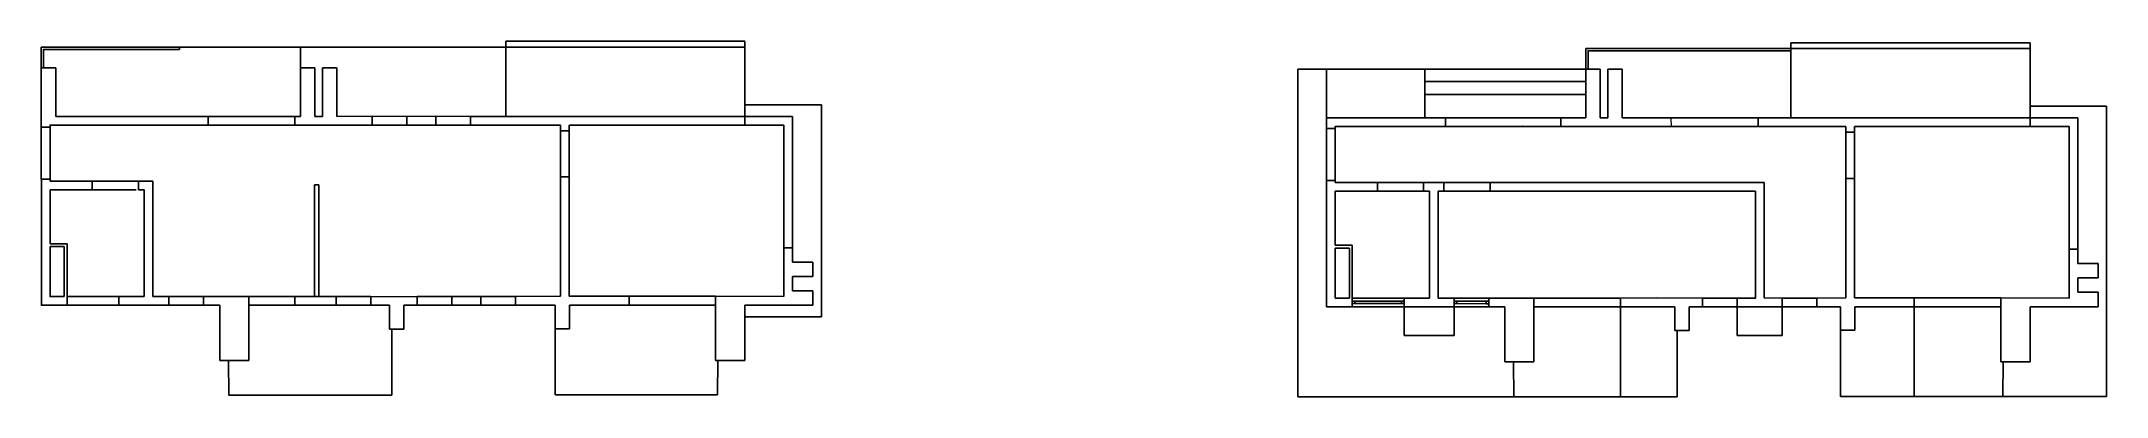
# Model space of a CAD drawing. Header units: metres. Extents: x 3062.4 to 3098.1, y 1371.7 to 1377.8.
import ezdxf

# ---------------------------------------------------------------- set-up
doc = ezdxf.new("R2010")
doc.units = ezdxf.units.M
doc.linetypes.add('HIDDEN', pattern=[9.525, 6.35, -3.175])
for name, color, linetype in [('#LUZE - ESQUADRIAS', 55, 'Continuous'), ('#LUZE - LINHA DE PISO', 252, 'Continuous'), ('#LUZE - MOBILIÁRIO', 253, 'Continuous'), ('#LUZE - PAREDE ALTA', 41, 'Continuous'), ('#LUZE - PAREDE BAIXA', 25, 'Continuous'), ('#LUZE - PROJEÇÃO 01', 254, 'HIDDEN')]:
    doc.layers.add(name, color=color, linetype=linetype)
doc.layers.add('#LUZE - HACHURA PAREDE', color=254, linetype='Continuous', lineweight=0)

msp = doc.modelspace()

# ---------------------------------------------------------------- linework, layer by layer
at = {"layer": '#LUZE - ESQUADRIAS'}
for p, q in [((3074.537, 1376.532), (3074.537, 1376.382)), ((3074.537, 1376.532), (3075.362, 1376.532)), ((3074.537, 1376.382), (3075.213, 1376.382)), ((3075.213, 1374.255), (3075.213, 1376.382)), ((3075.362, 1374.255), (3075.362, 1376.532)), ((3086.664, 1376.507), (3086.664, 1376.357)), ((3087.33, 1376.507), (3086.664, 1376.507)), ((3086.664, 1376.456), (3086.664, 1376.41)), ((3086.664, 1376.357), (3087.33, 1376.357)), ((3087.33, 1376.507), (3087.997, 1376.506)), ((3087.33, 1376.357), (3087.997, 1376.357)), ((3088.664, 1376.507), (3087.997, 1376.507)), ((3087.997, 1376.357), (3088.664, 1376.357)), ((3096.789, 1376.507), (3096.789, 1376.357)), ((3096.789, 1376.507), (3097.613, 1376.507)), ((3096.789, 1376.357), (3097.464, 1376.357)), ((3097.464, 1374.23), (3097.464, 1376.357)), ((3097.613, 1374.23), (3097.613, 1376.507)), ((3067.16, 1375.348), (3067.087, 1375.348)), ((3067.087, 1375.348), (3067.087, 1375.339)), ((3067.087, 1375.339), (3067.087, 1375.324)), ((3067.087, 1375.324), (3067.087, 1375.203)), ((3067.16, 1375.339), (3067.16, 1375.348)), ((3067.16, 1375.324), (3067.16, 1375.339)), ((3067.161, 1375.203), (3067.16, 1375.324)), ((3067.087, 1375.203), (3067.087, 1375.187)), ((3067.087, 1375.187), (3067.087, 1375.179)), ((3067.087, 1375.179), (3067.087, 1375.163)), ((3067.087, 1375.163), (3067.087, 1375.042)), ((3067.087, 1375.042), (3067.087, 1375.026)), ((3067.087, 1375.026), (3067.087, 1375.018)), ((3067.087, 1375.018), (3067.087, 1375.002)), ((3067.087, 1375.002), (3067.087, 1374.881)), ((3067.161, 1375.187), (3067.161, 1375.203)), ((3067.161, 1375.179), (3067.161, 1375.187)), ((3067.161, 1375.163), (3067.161, 1375.179)), ((3067.161, 1375.042), (3067.161, 1375.163)), ((3067.161, 1375.026), (3067.161, 1375.042)), ((3067.161, 1375.018), (3067.161, 1375.026)), ((3067.161, 1375.002), (3067.161, 1375.018)), ((3067.161, 1374.881), (3067.161, 1375.002)), ((3067.087, 1374.881), (3067.087, 1374.866)), ((3067.087, 1374.866), (3067.087, 1374.857)), ((3067.087, 1374.857), (3067.087, 1374.841)), ((3067.087, 1374.841), (3067.087, 1374.721)), ((3067.087, 1374.721), (3067.087, 1374.705)), ((3067.087, 1374.705), (3067.087, 1374.696)), ((3067.087, 1374.696), (3067.087, 1374.681)), ((3067.087, 1374.681), (3067.087, 1374.56)), ((3067.087, 1374.56), (3067.087, 1374.544)), ((3067.161, 1374.866), (3067.161, 1374.881)), ((3067.161, 1374.857), (3067.161, 1374.866)), ((3067.161, 1374.841), (3067.161, 1374.857)), ((3067.161, 1374.721), (3067.161, 1374.841)), ((3067.161, 1374.705), (3067.161, 1374.721)), ((3067.161, 1374.696), (3067.161, 1374.705)), ((3067.161, 1374.681), (3067.161, 1374.696)), ((3067.161, 1374.56), (3067.161, 1374.681)), ((3067.161, 1374.544), (3067.161, 1374.56)), ((3067.087, 1374.544), (3067.087, 1374.536)), ((3067.087, 1374.536), (3067.087, 1374.52)), ((3067.087, 1374.52), (3067.087, 1374.399)), ((3067.087, 1374.399), (3067.087, 1374.383)), ((3067.087, 1374.383), (3067.087, 1374.375)), ((3067.087, 1374.375), (3067.087, 1374.359)), ((3067.087, 1374.359), (3067.087, 1374.238)), ((3067.087, 1374.238), (3067.087, 1374.222)), ((3067.087, 1374.222), (3067.087, 1374.214)), ((3067.087, 1374.214), (3067.087, 1374.198)), ((3067.161, 1374.536), (3067.161, 1374.544)), ((3067.161, 1374.52), (3067.161, 1374.536)), ((3067.161, 1374.399), (3067.161, 1374.52)), ((3067.161, 1374.383), (3067.161, 1374.399)), ((3067.161, 1374.375), (3067.161, 1374.383)), ((3067.161, 1374.359), (3067.161, 1374.375)), ((3067.161, 1374.238), (3067.161, 1374.359)), ((3067.161, 1374.222), (3067.161, 1374.238)), ((3067.161, 1374.214), (3067.161, 1374.222)), ((3067.161, 1374.198), (3067.161, 1374.214)), ((3075.362, 1374.255), (3075.213, 1374.255)), ((3097.613, 1374.23), (3097.464, 1374.23)), ((3067.087, 1374.198), (3067.087, 1374.077)), ((3067.087, 1374.077), (3067.087, 1374.062)), ((3067.087, 1374.062), (3067.087, 1374.053)), ((3067.087, 1374.053), (3067.087, 1374.037)), ((3067.087, 1374.037), (3067.087, 1373.917)), ((3067.087, 1373.917), (3067.087, 1373.901)), ((3067.087, 1373.901), (3067.087, 1373.892)), ((3067.087, 1373.892), (3067.087, 1373.877)), ((3067.087, 1373.877), (3067.087, 1373.756)), ((3067.161, 1374.077), (3067.161, 1374.198)), ((3067.161, 1374.062), (3067.161, 1374.077)), ((3067.161, 1374.053), (3067.161, 1374.062)), ((3067.161, 1374.037), (3067.161, 1374.053)), ((3067.161, 1373.917), (3067.161, 1374.037)), ((3067.161, 1373.901), (3067.161, 1373.917)), ((3067.161, 1373.892), (3067.161, 1373.901)), ((3067.161, 1373.877), (3067.161, 1373.892)), ((3067.161, 1373.756), (3067.161, 1373.877)), ((3067.087, 1373.756), (3067.087, 1373.74)), ((3067.087, 1373.74), (3067.087, 1373.732)), ((3067.087, 1373.732), (3067.087, 1373.716)), ((3067.087, 1373.716), (3067.087, 1373.595)), ((3067.087, 1373.595), (3067.087, 1373.579)), ((3067.087, 1373.579), (3067.087, 1373.571)), ((3067.087, 1373.571), (3067.087, 1373.555)), ((3067.087, 1373.555), (3067.087, 1373.434)), ((3067.161, 1373.74), (3067.161, 1373.756)), ((3067.161, 1373.732), (3067.161, 1373.74)), ((3067.161, 1373.716), (3067.161, 1373.732)), ((3067.161, 1373.595), (3067.161, 1373.716)), ((3067.161, 1373.579), (3067.161, 1373.595)), ((3067.161, 1373.571), (3067.161, 1373.579)), ((3067.161, 1373.555), (3067.161, 1373.571)), ((3067.161, 1373.434), (3067.161, 1373.555)), ((3067.087, 1373.434), (3067.087, 1373.418)), ((3067.087, 1373.418), (3067.087, 1373.41)), ((3067.087, 1373.41), (3067.161, 1373.41)), ((3067.161, 1373.418), (3067.161, 1373.434)), ((3067.161, 1373.41), (3067.161, 1373.418)), ((3085.095, 1373.333), (3085.906, 1373.333)), ((3085.095, 1373.288), (3085.906, 1373.288)), ((3086.86, 1373.333), (3087.373, 1373.333)), ((3086.86, 1373.288), (3087.373, 1373.287))]:
    msp.add_line(p, q, dxfattribs=at)
for points in [[(3068.085, 1376.533), (3068.085, 1376.382), (3068.685, 1376.382), (3068.685, 1376.532)], [(3069.185, 1376.533), (3069.185, 1376.382), (3069.785, 1376.382), (3069.785, 1376.532)], [(3062.355, 1375.447), (3062.506, 1375.447), (3062.506, 1376.345), (3062.355, 1376.345)], [(3084.607, 1375.422), (3084.757, 1375.422), (3084.757, 1376.319), (3084.607, 1376.319)], [(3062.801, 1373.41), (3062.801, 1373.26), (3063.698, 1373.26), (3063.698, 1373.41)], [(3064.565, 1373.41), (3064.565, 1373.26), (3065.165, 1373.26), (3065.165, 1373.41)], [(3067.46, 1373.41), (3067.46, 1373.26), (3068.06, 1373.26), (3068.06, 1373.41)], [(3068.864, 1373.41), (3068.864, 1373.26), (3069.463, 1373.26), (3069.464, 1373.41)], [(3085.052, 1373.385), (3085.052, 1373.235), (3085.95, 1373.235), (3085.95, 1373.385)], [(3085.052, 1373.333), (3085.052, 1373.288), (3085.095, 1373.288), (3085.095, 1373.333)], [(3085.906, 1373.333), (3085.906, 1373.288), (3085.95, 1373.288), (3085.95, 1373.333)], [(3086.817, 1373.385), (3086.817, 1373.235), (3087.417, 1373.235), (3087.417, 1373.385)], [(3086.817, 1373.333), (3086.817, 1373.288), (3086.86, 1373.288), (3086.86, 1373.333)], [(3087.373, 1373.333), (3087.373, 1373.287), (3087.417, 1373.287), (3087.417, 1373.333)], [(3091.115, 1373.385), (3091.115, 1373.235), (3091.715, 1373.235), (3091.715, 1373.385)], [(3092.496, 1373.385), (3092.496, 1373.235), (3093.096, 1373.235), (3093.096, 1373.385)]]:
    msp.add_lwpolyline(points, close=True, dxfattribs=at)
msp.add_point((3087.997, 1376.357), dxfattribs=at)
at = {"layer": '#LUZE - HACHURA PAREDE'}
for p, q in [((3068.085, 1376.382), (3068.085, 1376.533)), ((3090.576, 1376.357), (3090.575, 1376.507)), ((3062.355, 1376.345), (3062.506, 1376.345)), ((3084.607, 1376.319), (3084.757, 1376.319)), ((3062.506, 1375.447), (3062.355, 1375.447)), ((3084.757, 1375.422), (3084.607, 1375.422)), ((3062.801, 1373.26), (3062.801, 1373.41)), ((3085.052, 1373.235), (3085.052, 1373.385))]:
    msp.add_line(p, q, dxfattribs=at)
at = {"layer": '#LUZE - LINHA DE PISO'}
for p, q in [((3092.647, 1377.707), (3089.096, 1377.707)), ((3089.096, 1377.707), (3089.096, 1377.348)), ((3065.245, 1376.532), (3066.745, 1376.532)), ((3065.245, 1376.382), (3066.745, 1376.382)), ((3090.577, 1376.507), (3092.077, 1376.507)), ((3090.577, 1376.357), (3092.077, 1376.357)), ((3063.236, 1375.41), (3064.036, 1375.41)), ((3085.487, 1375.385), (3086.287, 1375.385)), ((3063.236, 1375.26), (3063.996, 1375.26)), ((3085.487, 1375.235), (3086.247, 1375.235)), ((3065.945, 1373.41), (3066.745, 1373.41)), ((3065.945, 1373.26), (3066.745, 1373.26)), ((3072.53, 1373.415), (3074.03, 1373.415)), ((3072.53, 1373.26), (3074.03, 1373.26)), ((3088.196, 1373.385), (3089.696, 1373.385)), ((3088.196, 1373.235), (3089.696, 1373.235)), ((3094.782, 1373.389), (3096.282, 1373.389)), ((3094.782, 1373.235), (3096.282, 1373.235))]:
    msp.add_line(p, q, dxfattribs=at)
msp.add_lwpolyline([(3066.844, 1377.732), (3066.844, 1377.732), (3064.745, 1377.732)], dxfattribs=at)
at = {"layer": '#LUZE - MOBILIÁRIO', "color": 18, "linetype": 'Continuous', "lineweight": 13, "true_color": 0x000000}
for p, q in [((3072.486, 1376.382), (3072.802, 1376.382)), ((3073.118, 1376.382), (3072.802, 1376.382)), ((3073.118, 1376.382), (3073.434, 1376.382)), ((3073.434, 1376.382), (3073.75, 1376.382)), ((3074.066, 1376.382), (3073.75, 1376.382)), ((3074.066, 1376.382), (3074.382, 1376.382)), ((3094.737, 1376.357), (3095.053, 1376.357)), ((3095.369, 1376.357), (3095.053, 1376.357)), ((3095.369, 1376.357), (3095.685, 1376.357)), ((3095.685, 1376.357), (3096.001, 1376.357)), ((3096.317, 1376.357), (3096.001, 1376.357)), ((3096.317, 1376.357), (3096.633, 1376.357)), ((3067.162, 1373.411), (3067.162, 1374.394)), ((3065.429, 1373.413), (3065.759, 1373.413)), ((3067.762, 1373.411), (3067.162, 1373.411)), ((3067.762, 1373.411), (3069.938, 1373.411)), ((3087.681, 1373.387), (3088.011, 1373.387))]:
    msp.add_line(p, q, dxfattribs=at)
at = {"layer": '#LUZE - PAREDE ALTA'}
for p, q in [((3070.396, 1377.732), (3070.396, 1377.832)), ((3070.396, 1377.832), (3074.536, 1377.832)), ((3092.647, 1377.707), (3092.647, 1377.807)), ((3092.647, 1377.807), (3096.787, 1377.807)), ((3070.396, 1377.732), (3072.897, 1377.732)), ((3072.897, 1377.732), (3074.537, 1377.732)), ((3092.647, 1377.707), (3095.149, 1377.707)), ((3095.149, 1377.707), (3096.789, 1377.707)), ((3062.604, 1377.373), (3062.355, 1377.373)), ((3062.604, 1377.239), (3062.604, 1377.373)), ((3062.604, 1377.239), (3062.604, 1376.532)), ((3066.845, 1376.532), (3066.845, 1377.373)), ((3067.093, 1377.373), (3066.845, 1377.373)), ((3067.092, 1376.532), (3067.092, 1377.373)), ((3067.474, 1377.373), (3067.226, 1377.373)), ((3067.226, 1376.532), (3067.226, 1377.373)), ((3067.474, 1376.532), (3067.474, 1377.373)), ((3089.096, 1376.507), (3089.096, 1377.348)), ((3089.344, 1377.348), (3089.096, 1377.348)), ((3089.343, 1376.507), (3089.343, 1377.348)), ((3089.726, 1377.348), (3089.478, 1377.348)), ((3089.478, 1376.507), (3089.478, 1377.348)), ((3089.726, 1376.507), (3089.726, 1377.348)), ((3065.245, 1376.532), (3065.245, 1376.382)), ((3066.745, 1376.532), (3066.745, 1376.382)), ((3068.685, 1376.532), (3069.185, 1376.533)), ((3068.685, 1376.382), (3069.185, 1376.382)), ((3071.345, 1376.382), (3071.345, 1376.282)), ((3071.496, 1376.282), (3071.496, 1376.382)), ((3086.664, 1376.507), (3086.664, 1376.357)), ((3088.664, 1376.507), (3088.664, 1376.357)), ((3092.077, 1376.357), (3092.077, 1376.507)), ((3093.596, 1376.357), (3093.596, 1376.257)), ((3093.747, 1376.257), (3093.747, 1376.357)), ((3071.345, 1376.282), (3071.496, 1376.282)), ((3093.596, 1376.257), (3093.747, 1376.257)), ((3062.506, 1375.41), (3062.506, 1375.447)), ((3063.236, 1375.41), (3062.506, 1375.41)), ((3063.236, 1375.26), (3063.236, 1375.41)), ((3064.286, 1375.41), (3064.036, 1375.41)), ((3064.036, 1375.26), (3064.036, 1375.41)), ((3071.345, 1375.482), (3071.345, 1373.415)), ((3071.496, 1375.482), (3071.345, 1375.482)), ((3071.494, 1373.415), (3071.495, 1375.482)), ((3084.757, 1375.385), (3084.757, 1375.422)), ((3085.487, 1375.385), (3084.757, 1375.385)), ((3085.487, 1375.235), (3085.487, 1375.385)), ((3086.537, 1375.385), (3086.287, 1375.385)), ((3086.287, 1375.235), (3086.287, 1375.385)), ((3086.537, 1375.385), (3086.637, 1375.385)), ((3086.637, 1375.235), (3086.637, 1375.385)), ((3087.437, 1375.385), (3092.185, 1375.385)), ((3087.437, 1375.235), (3087.437, 1375.385)), ((3092.185, 1375.385), (3092.185, 1373.386)), ((3093.596, 1375.457), (3093.596, 1373.389)), ((3093.747, 1375.457), (3093.596, 1375.457)), ((3093.745, 1373.389), (3093.747, 1375.457)), ((3063.236, 1375.26), (3062.506, 1375.26)), ((3064.136, 1375.26), (3064.036, 1375.26)), ((3085.487, 1375.235), (3084.757, 1375.235)), ((3086.387, 1375.235), (3086.287, 1375.235)), ((3086.537, 1375.235), (3086.637, 1375.235)), ((3087.437, 1375.235), (3092.035, 1375.235)), ((3092.035, 1375.235), (3092.035, 1373.386)), ((3062.506, 1374.326), (3062.801, 1374.326)), ((3062.506, 1374.276), (3062.751, 1374.276)), ((3062.751, 1374.276), (3062.751, 1373.41)), ((3062.801, 1374.326), (3062.801, 1373.41)), ((3075.212, 1373.41), (3075.213, 1374.255)), ((3084.757, 1374.3), (3085.052, 1374.3)), ((3084.757, 1374.25), (3085.002, 1374.25)), ((3085.002, 1374.25), (3085.002, 1373.385)), ((3085.052, 1374.3), (3085.052, 1373.385)), ((3097.463, 1373.385), (3097.464, 1374.23)), ((3075.362, 1374.007), (3075.714, 1374.007)), ((3075.714, 1373.759), (3075.714, 1374.007)), ((3097.613, 1373.982), (3097.965, 1373.982)), ((3097.965, 1373.734), (3097.965, 1373.982)), ((3075.714, 1373.759), (3075.362, 1373.759)), ((3075.362, 1373.511), (3075.714, 1373.511)), ((3075.714, 1373.26), (3075.714, 1373.511)), ((3097.965, 1373.734), (3097.613, 1373.734)), ((3065.445, 1373.26), (3065.445, 1372.305)), ((3065.945, 1373.26), (3065.945, 1373.41)), ((3065.945, 1372.305), (3065.945, 1373.26)), ((3066.745, 1373.26), (3066.745, 1373.41)), ((3066.745, 1373.41), (3067.46, 1373.41)), ((3066.745, 1373.26), (3067.46, 1373.26)), ((3068.385, 1373.26), (3068.385, 1372.847)), ((3068.633, 1372.847), (3068.633, 1373.26)), ((3069.463, 1373.26), (3069.963, 1373.26)), ((3069.464, 1373.41), (3069.963, 1373.41)), ((3071.254, 1373.26), (3071.254, 1372.852)), ((3072.53, 1373.415), (3071.494, 1373.415)), ((3071.502, 1372.852), (3071.502, 1373.26)), ((3071.502, 1373.26), (3072.53, 1373.259)), ((3072.53, 1373.259), (3072.53, 1373.415)), ((3074.03, 1373.26), (3074.03, 1373.415)), ((3074.03, 1373.415), (3075.212, 1373.41)), ((3074.03, 1373.26), (3074.03, 1372.306)), ((3074.537, 1372.306), (3074.537, 1373.26)), ((3075.362, 1373.26), (3075.714, 1373.26)), ((3087.696, 1373.235), (3087.696, 1372.28)), ((3088.196, 1373.235), (3088.196, 1373.385)), ((3088.196, 1372.28), (3088.196, 1373.235)), ((3089.696, 1373.385), (3090.312, 1373.386)), ((3089.696, 1373.235), (3089.696, 1373.385)), ((3089.696, 1373.235), (3090.312, 1373.235)), ((3090.636, 1373.235), (3090.636, 1372.822)), ((3090.884, 1372.822), (3090.884, 1373.235)), ((3091.715, 1373.385), (3092.037, 1373.385)), ((3091.715, 1373.235), (3092.496, 1373.235)), ((3092.185, 1373.386), (3092.496, 1373.385)), ((3093.506, 1373.235), (3093.506, 1372.826)), ((3094.782, 1373.389), (3093.745, 1373.389)), ((3093.754, 1372.826), (3093.754, 1373.235)), ((3093.754, 1373.235), (3094.782, 1373.234)), ((3094.782, 1373.234), (3094.782, 1373.389)), ((3096.282, 1373.235), (3096.282, 1373.389)), ((3096.282, 1373.389), (3097.463, 1373.385)), ((3096.282, 1373.235), (3096.282, 1372.28)), ((3096.789, 1372.28), (3096.789, 1373.235)), ((3097.613, 1373.486), (3097.965, 1373.486)), ((3097.613, 1373.235), (3097.965, 1373.235)), ((3097.965, 1373.235), (3097.965, 1373.486)), ((3068.385, 1372.847), (3068.633, 1372.847)), ((3071.254, 1372.852), (3071.502, 1372.852)), ((3090.636, 1372.822), (3090.884, 1372.822)), ((3093.506, 1372.826), (3093.754, 1372.826)), ((3065.445, 1372.305), (3065.945, 1372.305)), ((3074.03, 1372.306), (3074.537, 1372.306)), ((3087.696, 1372.28), (3088.196, 1372.28)), ((3096.282, 1372.28), (3096.789, 1372.28))]:
    msp.add_line(p, q, dxfattribs=at)
for points in [[(3074.537, 1377.732), (3074.537, 1377.732), (3074.537, 1377.832)], [(3096.789, 1377.707), (3096.789, 1377.707), (3096.789, 1377.807)], [(3062.355, 1377.373), (3062.355, 1376.345)], [(3065.245, 1376.382), (3062.506, 1376.382), (3062.506, 1376.345)], [(3065.245, 1376.532), (3062.604, 1376.532)], [(3062.604, 1376.532), (3065.245, 1376.532)], [(3066.845, 1376.532), (3066.745, 1376.532)], [(3066.745, 1376.532), (3066.845, 1376.532)], [(3068.085, 1376.382), (3066.745, 1376.382)], [(3067.226, 1376.532), (3067.092, 1376.532)], [(3068.085, 1376.533), (3067.474, 1376.532)], [(3074.537, 1376.532), (3069.785, 1376.532)], [(3071.345, 1376.382), (3069.785, 1376.382)], [(3074.537, 1376.382), (3071.496, 1376.382)], [(3084.606, 1376.319), (3084.606, 1376.507), (3086.664, 1376.507)], [(3086.664, 1376.357), (3084.757, 1376.357), (3084.757, 1376.32)], [(3086.664, 1376.507), (3084.855, 1376.507)], [(3089.096, 1376.507), (3088.664, 1376.507)], [(3088.664, 1376.507), (3089.096, 1376.507)], [(3090.576, 1376.357), (3088.664, 1376.357)], [(3089.478, 1376.507), (3089.343, 1376.507)], [(3090.577, 1376.507), (3089.726, 1376.507)], [(3096.789, 1376.507), (3092.077, 1376.507)], [(3093.596, 1376.357), (3092.077, 1376.357)], [(3096.789, 1376.357), (3093.747, 1376.357)], [(3062.356, 1375.447), (3062.356, 1373.26), (3062.801, 1373.26)], [(3064.286, 1375.41), (3064.286, 1373.41)], [(3084.607, 1375.422), (3084.607, 1373.235), (3085.052, 1373.235)], [(3062.506, 1375.26), (3062.506, 1374.326)], [(3064.136, 1375.26), (3064.136, 1373.41)], [(3084.757, 1375.235), (3084.757, 1374.3)], [(3086.387, 1375.235), (3086.387, 1373.385)], [(3086.537, 1375.235), (3086.537, 1373.385)], [(3062.506, 1374.276), (3062.506, 1373.41), (3062.751, 1373.41)], [(3075.362, 1374.007), (3075.362, 1374.255)], [(3084.757, 1374.25), (3084.757, 1373.385), (3085.002, 1373.385)], [(3097.613, 1373.982), (3097.613, 1374.23)], [(3075.362, 1373.511), (3075.362, 1373.759)], [(3097.613, 1373.486), (3097.613, 1373.734)], [(3063.698, 1373.41), (3064.136, 1373.41)], [(3063.698, 1373.26), (3064.565, 1373.26)], [(3064.286, 1373.41), (3064.565, 1373.41)], [(3065.165, 1373.41), (3065.945, 1373.41)], [(3065.165, 1373.26), (3065.445, 1373.26)], [(3068.06, 1373.26), (3068.385, 1373.26)], [(3068.633, 1373.26), (3068.864, 1373.26)], [(3070.563, 1373.41), (3071.345, 1373.415)], [(3070.563, 1373.259), (3071.254, 1373.259)], [(3074.537, 1373.26), (3075.362, 1373.26)], [(3085.95, 1373.385), (3086.387, 1373.385)], [(3085.95, 1373.235), (3086.817, 1373.235)], [(3086.537, 1373.385), (3086.817, 1373.385)], [(3087.417, 1373.385), (3088.196, 1373.385)], [(3087.417, 1373.235), (3087.696, 1373.235)], [(3090.312, 1373.386), (3091.115, 1373.385)], [(3090.312, 1373.235), (3090.636, 1373.235)], [(3090.884, 1373.235), (3091.115, 1373.235)], [(3093.096, 1373.384), (3093.596, 1373.389)], [(3093.096, 1373.234), (3093.506, 1373.234)], [(3096.789, 1373.235), (3097.613, 1373.235)]]:
    msp.add_lwpolyline(points, dxfattribs=at)
at = {"layer": '#LUZE - PAREDE BAIXA'}
for p, q in [((3062.355, 1377.732), (3064.745, 1377.732)), ((3064.745, 1377.692), (3064.745, 1377.732)), ((3074.537, 1377.732), (3074.537, 1376.532)), ((3089.096, 1377.707), (3092.647, 1377.707)), ((3092.647, 1377.707), (3092.647, 1376.507)), ((3096.789, 1377.707), (3096.789, 1376.507)), ((3086.306, 1376.913), (3089.096, 1376.913)), ((3086.306, 1376.913), (3086.306, 1376.507)), ((3071.345, 1376.382), (3064.286, 1376.382)), ((3071.254, 1372.851), (3071.254, 1371.706)), ((3090.676, 1372.822), (3090.676, 1371.676)), ((3093.506, 1372.826), (3093.506, 1371.68)), ((3074.064, 1371.706), (3074.07, 1372.305)), ((3087.851, 1371.676), (3087.845, 1372.276)), ((3096.316, 1371.68), (3096.322, 1372.28)), ((3071.254, 1371.706), (3074.064, 1371.706)), ((3090.676, 1371.676), (3087.851, 1371.676)), ((3093.506, 1371.68), (3096.316, 1371.68))]:
    msp.add_line(p, q, dxfattribs=at)
for points in [[(3062.355, 1377.732), (3062.355, 1377.373)], [(3064.745, 1377.692), (3062.395, 1377.692), (3062.395, 1377.373)], [(3089.096, 1377.707), (3089.096, 1377.348)], [(3092.647, 1377.667), (3089.136, 1377.667), (3089.136, 1377.348)]]:
    msp.add_lwpolyline(points, dxfattribs=at)
at = {"layer": '#LUZE - PROJEÇÃO 01'}
for p, q in [((3070.396, 1377.732), (3066.845, 1377.732)), ((3066.845, 1377.732), (3066.845, 1377.373)), ((3070.396, 1377.732), (3070.396, 1376.532)), ((3084.107, 1371.676), (3084.107, 1377.348)), ((3084.107, 1377.348), (3086.306, 1377.348)), ((3086.306, 1377.137), (3086.306, 1377.348)), ((3086.306, 1376.913), (3086.306, 1377.137)), ((3074.537, 1376.732), (3075.862, 1376.732)), ((3075.862, 1373.06), (3075.862, 1376.732)), ((3096.789, 1376.707), (3098.113, 1376.707)), ((3098.113, 1371.68), (3098.113, 1376.707)), ((3085.95, 1373.235), (3085.95, 1372.735)), ((3086.817, 1372.735), (3086.817, 1373.235)), ((3089.696, 1371.676), (3089.696, 1373.235)), ((3091.715, 1372.735), (3091.715, 1373.235)), ((3092.496, 1372.735), (3092.496, 1373.235)), ((3094.782, 1373.234), (3094.782, 1371.68)), ((3068.425, 1372.847), (3068.425, 1371.702)), ((3075.862, 1373.06), (3074.537, 1373.06)), ((3085.95, 1372.735), (3086.817, 1372.735)), ((3091.715, 1372.735), (3092.496, 1372.735)), ((3065.6, 1371.702), (3065.594, 1372.301)), ((3068.425, 1371.702), (3065.6, 1371.702)), ((3084.107, 1371.676), (3089.696, 1371.676)), ((3084.607, 1371.676), (3089.696, 1371.676)), ((3094.782, 1371.68), (3098.113, 1371.68))]:
    msp.add_line(p, q, dxfattribs=at)
for points in [[(3089.096, 1377.348), (3089.096, 1377.348), (3084.606, 1377.348), (3084.606, 1376.507)], [(3086.306, 1377.137), (3089.096, 1377.137)]]:
    msp.add_lwpolyline(points, dxfattribs=at)
for p, q in [((3071.345, 1375.482), (3071.345, 1376.282)), ((3071.496, 1375.482), (3071.496, 1376.282)), ((3093.596, 1375.457), (3093.596, 1376.257)), ((3093.747, 1375.457), (3093.747, 1376.257)), ((3086.637, 1375.385), (3087.437, 1375.385)), ((3086.247, 1375.235), (3086.287, 1375.235)), ((3086.637, 1375.235), (3087.437, 1375.235)), ((3069.963, 1373.41), (3069.963, 1373.26)), ((3070.562, 1373.41), (3069.963, 1373.41)), ((3069.963, 1373.26), (3070.563, 1373.259)), ((3070.563, 1373.259), (3070.562, 1373.41))]:
    msp.add_line(p, q)

doc.saveas('drawing.dxf')
